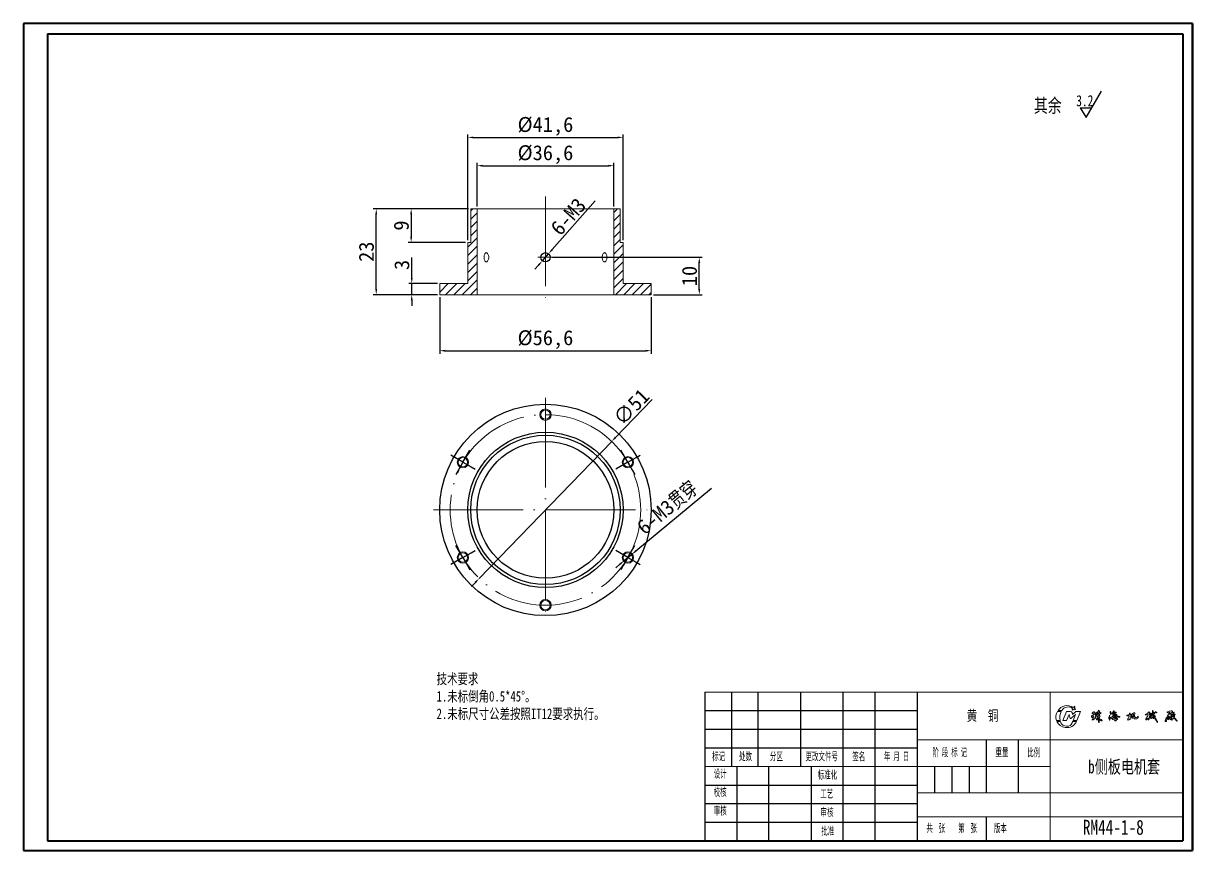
# Model space of a CAD drawing. Header units: millimetres. Extents: x 1554 to 1867, y 174 to 395.
import ezdxf

# ---------------------------------------------------------------- set-up
doc = ezdxf.new("R2010")
doc.units = ezdxf.units.MM
doc.header["$PDSIZE"] = -1
doc.linetypes.add('ACAD_ISO04W100', pattern=[30, 24, -3, 0, -3])
for name, color, linetype in [('10', 7, 'Continuous'), ('5', 7, 'Continuous'), ('9', 7, 'Continuous')]:
    doc.layers.add(name, color=color, linetype=linetype)
doc.layers.add('中心线', color=6, linetype='ACAD_ISO04W100', lineweight=0)
doc.layers.add('尺寸线', color=100, linetype='Continuous', lineweight=5)
doc.styles.add('SLDTEXTSTYLE1', font='TXT', dxfattribs={"width": 0.6, "bigfont": 'bigfont'})
doc.dimstyles.new('Annotative', dxfattribs={"dimscale": 0, "dimtxt": 2.5, "dimasz": 2.5, "dimexe": 1.25, "dimexo": 0.625, "dimtad": 1, "dimtxsty": 'Standard', "dimcen": 2.5, "dimadec": 0, "dimazin": 0, "dimtfac": 1, "dimtmove": 0, "dimatfit": 3, "dimfxl": 1, "dimarcsym": 0})

# ---------------------------------------------------------------- blocks, each defined once
blk = doc.blocks.new('*D41')
at = {"layer": 'Defpoints', "color": 0, "transparency": 16777216}
for p in [(1711.99, 357.06), (1675.39, 345.54), (1711.99, 345.54)]:
    blk.add_point(p, dxfattribs=at)
at = {"layer": '尺寸线', "color": 0, "lineweight": -2, "transparency": 16777216}
for p, q in [((1675.39, 346.16), (1675.39, 357.86)), ((1676.89, 357.06), (1710.49, 357.06)), ((1711.99, 346.16), (1711.99, 357.86))]:
    blk.add_line(p, q, dxfattribs=at)
at = {"layer": '尺寸线', "color": 0, "transparency": 16777216}
for points in [[(1676.89, 357.31), (1676.89, 356.81), (1675.39, 357.06)], [(1710.49, 357.31), (1710.49, 356.81), (1711.99, 357.06)]]:
    blk.add_solid(points, dxfattribs=at)
at = {"layer": '尺寸线', "color": 0, "transparency": 16777216, "insert": (1693.69, 360.02), "char_height": 4, "attachment_point": 5}
blk.add_mtext('%%C36,6', dxfattribs=at)
blk = doc.blocks.new('*D40')
at = {"layer": 'Defpoints', "color": 0, "transparency": 16777216}
for p in [(1714.49, 364.63), (1672.89, 336.54), (1714.49, 336.54)]:
    blk.add_point(p, dxfattribs=at)
at = {"layer": '尺寸线', "color": 0, "lineweight": -2, "transparency": 16777216}
for p, q in [((1672.89, 337.16), (1672.89, 365.43)), ((1674.39, 364.63), (1712.99, 364.63)), ((1714.49, 337.16), (1714.49, 365.43))]:
    blk.add_line(p, q, dxfattribs=at)
at = {"layer": '尺寸线', "color": 0, "transparency": 16777216}
for points in [[(1674.39, 364.88), (1674.39, 364.38), (1672.89, 364.63)], [(1712.99, 364.88), (1712.99, 364.38), (1714.49, 364.63)]]:
    blk.add_solid(points, dxfattribs=at)
at = {"layer": '尺寸线', "color": 0, "transparency": 16777216, "insert": (1693.69, 367.58), "char_height": 4, "attachment_point": 5}
blk.add_mtext('%%C41,6', dxfattribs=at)
blk = doc.blocks.new('*D39')
at = {"layer": 'Defpoints', "color": 0, "transparency": 16777216}
for p in [(1665.39, 322.54), (1721.99, 322.54), (1721.99, 307.54)]:
    blk.add_point(p, dxfattribs=at)
at = {"layer": '尺寸线', "color": 0, "lineweight": -2, "transparency": 16777216}
for p, q in [((1665.39, 321.91), (1665.39, 306.74)), ((1721.99, 321.91), (1721.99, 306.74)), ((1666.89, 307.54), (1720.49, 307.54))]:
    blk.add_line(p, q, dxfattribs=at)
at = {"layer": '尺寸线', "color": 0, "transparency": 16777216}
for points in [[(1666.89, 307.79), (1666.89, 307.29), (1665.39, 307.54)], [(1720.49, 307.79), (1720.49, 307.29), (1721.99, 307.54)]]:
    blk.add_solid(points, dxfattribs=at)
at = {"layer": '尺寸线', "color": 0, "transparency": 16777216, "insert": (1693.69, 310.5), "char_height": 4, "attachment_point": 5}
blk.add_mtext('%%C56,6', dxfattribs=at)
blk = doc.blocks.new('*D45')
at = {"layer": 'Defpoints', "color": 0, "transparency": 16777216}
for p in [(1648.39, 345.54), (1673.69, 345.54), (1665.39, 322.54)]:
    blk.add_point(p, dxfattribs=at)
at = {"layer": '尺寸线', "color": 0, "lineweight": -2, "transparency": 16777216}
for p, q in [((1673.07, 345.54), (1647.59, 345.54)), ((1648.39, 324.04), (1648.39, 344.04)), ((1664.77, 322.54), (1647.59, 322.54))]:
    blk.add_line(p, q, dxfattribs=at)
at = {"layer": '尺寸线', "color": 0, "transparency": 16777216}
for points in [[(1648.14, 344.04), (1648.64, 344.04), (1648.39, 345.54)], [(1648.14, 324.04), (1648.64, 324.04), (1648.39, 322.54)]]:
    blk.add_solid(points, dxfattribs=at)
at = {"layer": '尺寸线', "color": 0, "transparency": 16777216, "insert": (1645.77, 334.04), "char_height": 4, "attachment_point": 5, "rotation": 90}
blk.add_mtext('23', dxfattribs=at)
blk = doc.blocks.new('*D43')
at = {"layer": 'Defpoints', "color": 0, "transparency": 16777216}
for p in [(1657.89, 325.54), (1665.39, 325.54), (1665.39, 322.54)]:
    blk.add_point(p, dxfattribs=at)
at = {"layer": '尺寸线', "color": 0, "lineweight": -2, "transparency": 16777216}
for p, q in [((1657.89, 327.04), (1657.89, 332.46)), ((1664.77, 325.54), (1657.09, 325.54)), ((1664.77, 322.54), (1657.09, 322.54)), ((1657.89, 322.54), (1657.89, 325.54)), ((1657.89, 321.04), (1657.89, 319.54))]:
    blk.add_line(p, q, dxfattribs=at)
at = {"layer": '尺寸线', "color": 0, "transparency": 16777216}
for points in [[(1657.64, 327.04), (1658.14, 327.04), (1657.89, 325.54)], [(1657.64, 321.04), (1658.14, 321.04), (1657.89, 322.54)]]:
    blk.add_solid(points, dxfattribs=at)
at = {"layer": '尺寸线', "color": 0, "transparency": 16777216, "insert": (1655.26, 330.5), "char_height": 4, "attachment_point": 5, "rotation": 90}
blk.add_mtext('3', dxfattribs=at)
blk = doc.blocks.new('*D44')
at = {"layer": 'Defpoints', "color": 0, "transparency": 16777216}
for p in [(1673.69, 345.54), (1657.74, 336.54), (1672.89, 336.54)]:
    blk.add_point(p, dxfattribs=at)
at = {"layer": '尺寸线', "color": 0, "lineweight": -2, "transparency": 16777216}
for p, q in [((1673.07, 345.54), (1656.94, 345.54)), ((1657.74, 344.04), (1657.74, 338.04)), ((1672.27, 336.54), (1656.94, 336.54))]:
    blk.add_line(p, q, dxfattribs=at)
at = {"layer": '尺寸线', "color": 0, "transparency": 16777216}
for points in [[(1657.49, 344.04), (1657.99, 344.04), (1657.74, 345.54)], [(1657.49, 338.04), (1657.99, 338.04), (1657.74, 336.54)]]:
    blk.add_solid(points, dxfattribs=at)
at = {"layer": '尺寸线', "color": 0, "transparency": 16777216, "insert": (1655.12, 341.04), "char_height": 4, "attachment_point": 5, "rotation": 90}
blk.add_mtext('9', dxfattribs=at)
blk = doc.blocks.new('*D42')
at = {"layer": 'Defpoints', "color": 0, "transparency": 16777216}
for p in [(1694.94, 332.54), (1734.88, 332.54), (1721.99, 322.54)]:
    blk.add_point(p, dxfattribs=at)
at = {"layer": '尺寸线', "color": 0, "lineweight": -2, "transparency": 16777216}
for p, q in [((1695.57, 332.54), (1735.68, 332.54)), ((1734.88, 324.04), (1734.88, 331.04)), ((1722.62, 322.54), (1735.68, 322.54))]:
    blk.add_line(p, q, dxfattribs=at)
at = {"layer": '尺寸线', "color": 0, "transparency": 16777216}
for points in [[(1734.63, 331.04), (1735.13, 331.04), (1734.88, 332.54)], [(1734.63, 324.04), (1735.13, 324.04), (1734.88, 322.54)]]:
    blk.add_solid(points, dxfattribs=at)
at = {"layer": '尺寸线', "color": 0, "transparency": 16777216, "insert": (1732.26, 327.54), "char_height": 4, "attachment_point": 5, "rotation": 90}
blk.add_mtext('10', dxfattribs=at)
blk = doc.blocks.new('SW_CENTERMARKSYMBOL_6')
at = {"layer": '10', "color": 0}
for p, q in [((0, 5), (0, 7.5)), ((-5, 0), (-7.5, 0)), ((0, 0), (-5, 0)), ((0, 0), (0, 5)), ((0, 0), (0, -5)), ((0, 0), (5, 0)), ((5, 0), (7.5, 0)), ((0, -5), (0, -7.5))]:
    blk.add_line(p, q, dxfattribs=at)
blk = doc.blocks.new('*D49')
at = {"layer": 'Defpoints', "color": 0, "transparency": 16777216}
for p in [(1711.42, 283.26), (1675.96, 246.6)]:
    blk.add_point(p, dxfattribs=at)
at = {"layer": '尺寸线', "color": 0, "lineweight": -2, "transparency": 16777216}
for p, q in [((1722.26, 294.47), (1712.46, 284.33)), ((1675.96, 246.6), (1711.42, 283.26)), ((1674.92, 245.52), (1673.87, 244.44))]:
    blk.add_line(p, q, dxfattribs=at)
at = {"layer": '尺寸线', "color": 0, "transparency": 16777216}
for points in [[(1712.28, 284.51), (1712.64, 284.16), (1711.42, 283.26)], [(1674.74, 245.7), (1675.1, 245.35), (1675.96, 246.6)]]:
    blk.add_solid(points, dxfattribs=at)
at = {"layer": '尺寸线', "color": 0, "transparency": 16777216, "insert": (1716.7, 292.49), "char_height": 4, "attachment_point": 5, "rotation": 45.9509}
blk.add_mtext('∅51', dxfattribs=at)
blk = doc.blocks.new('*D53')
at = {"layer": 'Defpoints', "color": 0, "transparency": 16777216}
for p in [(1714.81, 251.38), (1716.74, 252.97)]:
    blk.add_point(p, dxfattribs=at)
at = {"layer": '尺寸线', "color": 0, "lineweight": -2, "transparency": 16777216}
for p, q in [((1738.13, 270.65), (1717.89, 253.93)), ((1714.81, 251.38), (1716.74, 252.97)), ((1713.65, 250.43), (1712.5, 249.47))]:
    blk.add_line(p, q, dxfattribs=at)
at = {"layer": '尺寸线', "color": 0, "transparency": 16777216}
for points in [[(1717.74, 254.12), (1718.05, 253.74), (1716.74, 252.97)], [(1713.49, 250.62), (1713.81, 250.23), (1714.81, 251.38)]]:
    blk.add_solid(points, dxfattribs=at)
at = {"layer": '尺寸线', "color": 0, "transparency": 16777216, "insert": (1726.4, 265.42), "char_height": 4, "attachment_point": 5, "rotation": 39.5564}
blk.add_mtext('6-M3{\\fHYSWLongFangSong|b0|i0|c134|p2;贯穿}', dxfattribs=at)
blk = doc.blocks.new('*D55')
at = {"layer": 'Defpoints', "color": 0, "transparency": 16777216}
for p in [(1694.52, 333.48), (1692.86, 331.6)]:
    blk.add_point(p, dxfattribs=at)
at = {"layer": '尺寸线', "color": 0, "lineweight": -2, "transparency": 16777216}
for p, q in [((1707.01, 347.68), (1695.51, 334.6)), ((1692.86, 331.6), (1694.52, 333.48)), ((1691.87, 330.47), (1690.88, 329.35))]:
    blk.add_line(p, q, dxfattribs=at)
at = {"layer": '尺寸线', "color": 0, "transparency": 16777216}
for points in [[(1695.32, 334.77), (1695.69, 334.44), (1694.52, 333.48)], [(1691.69, 330.64), (1692.06, 330.31), (1692.86, 331.6)]]:
    blk.add_solid(points, dxfattribs=at)
at = {"layer": '尺寸线', "color": 0, "transparency": 16777216, "insert": (1699.79, 343.44), "char_height": 4, "attachment_point": 5, "rotation": 48.6514}
blk.add_mtext('6-M3', dxfattribs=at)

msp = doc.modelspace()

# ---------------------------------------------------------------- hatches: boundary and pattern name
at = {"linetype": 'Continuous', "lineweight": 0}
h = msp.add_hatch(dxfattribs=at)
h.set_pattern_fill('ANSI31', color=3, scale=0.5, style=0)
h.set_pattern_definition([(45, (1424.4232, 46.3535), (-1.122532, 1.122532), [])])
h.paths.add_polyline_path([(1673.69, 345.539), (1673.69, 336.539), (1672.89, 336.539), (1672.89, 325.539), (1665.39, 325.539), (1665.39, 322.539), (1675.39, 322.539), (1675.39, 345.539)], flags=0)
h = msp.add_hatch(dxfattribs=at)
h.set_pattern_fill('ANSI31', color=3, scale=0.5, style=0)
h.set_pattern_definition([(45, (807.8634, 60.0807), (-1.122532, 1.122532), [])])
h.paths.add_polyline_path([(1714.49, 325.539), (1714.49, 336.539), (1713.69, 336.539), (1713.69, 345.539), (1711.99, 345.539), (1711.99, 322.539), (1721.99, 322.539), (1721.99, 325.539)], flags=0)

# ---------------------------------------------------------------- linework, layer by layer
for p, q in [((1838.42, 369.927), (1842.571, 376.983)), ((1836.856, 372.587), (1838.42, 369.927)), ((1836.856, 372.587), (1839.985, 372.587))]:
    msp.add_line(p, q)
at = {"color": 7, "linetype": 'Continuous', "lineweight": 15}
for p, q in [((1675.39, 345.539), (1673.69, 345.539)), ((1673.69, 336.539), (1673.69, 345.539)), ((1675.39, 322.539), (1675.39, 345.539)), ((1675.39, 345.539), (1711.99, 345.539)), ((1711.99, 345.539), (1711.99, 322.539)), ((1713.69, 345.539), (1711.99, 345.539)), ((1713.69, 345.539), (1713.69, 336.539)), ((1672.89, 325.539), (1672.89, 336.539)), ((1673.69, 336.539), (1672.89, 336.539)), ((1714.49, 336.539), (1713.69, 336.539)), ((1714.49, 336.539), (1714.49, 325.539)), ((1665.39, 322.539), (1665.39, 325.539)), ((1672.89, 325.539), (1665.39, 325.539)), ((1665.39, 322.539), (1675.39, 322.539)), ((1675.39, 322.539), (1711.99, 322.539)), ((1711.99, 322.539), (1721.99, 322.539)), ((1721.99, 325.539), (1714.49, 325.539)), ((1721.99, 325.539), (1721.99, 322.539))]:
    msp.add_line(p, q, dxfattribs=at)
for centre, radius in [((1693.69, 332.539), 1.25), ((1693.69, 264.927), 28.3), ((1693.69, 264.927), 20.8), ((1693.69, 264.927), 20), ((1693.69, 264.927), 18.3)]:
    msp.add_circle(centre, radius)
for centre, radius in [((1693.69, 290.427), 1.525), ((1693.69, 290.427), 1.25), ((1671.607, 277.677), 1.525), ((1671.607, 277.677), 1.25), ((1715.774, 277.677), 1.525), ((1715.774, 277.677), 1.25), ((1671.607, 252.177), 1.525), ((1715.774, 252.177), 1.525), ((1671.607, 252.177), 1.25), ((1715.774, 252.177), 1.25), ((1693.69, 239.427), 1.525), ((1693.69, 239.427), 1.25)]:
    msp.add_circle(centre, radius, dxfattribs=at)
for points in [[(1677.254, 332.539), (1677.254, 332.374), (1677.268, 332.212), (1677.324, 331.909), (1677.366, 331.77), (1677.471, 331.54), (1677.536, 331.447), (1677.68, 331.322), (1677.76, 331.289), (1677.923, 331.289), (1678.007, 331.321), (1678.165, 331.446), (1678.239, 331.538), (1678.365, 331.771), (1678.416, 331.909), (1678.486, 332.211), (1678.504, 332.374), (1678.504, 332.704), (1678.486, 332.866), (1678.416, 333.169), (1678.365, 333.308), (1678.24, 333.538), (1678.166, 333.631), (1678.008, 333.756), (1677.924, 333.789), (1677.761, 333.789), (1677.681, 333.757), (1677.536, 333.632), (1677.472, 333.54), (1677.365, 333.307), (1677.324, 333.169), (1677.268, 332.867), (1677.254, 332.704), (1677.254, 332.539)], [(1708.877, 332.539), (1708.877, 332.374), (1708.895, 332.212), (1708.964, 331.909), (1709.016, 331.77), (1709.141, 331.54), (1709.215, 331.447), (1709.372, 331.322), (1709.457, 331.289), (1709.62, 331.289), (1709.7, 331.321), (1709.844, 331.446), (1709.908, 331.538), (1710.015, 331.771), (1710.056, 331.909), (1710.112, 332.211), (1710.127, 332.374), (1710.127, 332.704), (1710.112, 332.866), (1710.056, 333.169), (1710.015, 333.308), (1709.909, 333.538), (1709.844, 333.631), (1709.701, 333.756), (1709.621, 333.789), (1709.458, 333.789), (1709.374, 333.757), (1709.215, 333.632), (1709.142, 333.54), (1709.015, 333.307), (1708.965, 333.169), (1708.895, 332.867), (1708.877, 332.704), (1708.877, 332.539)]]:
    msp.add_open_spline(points, degree=3, knots=[0, 0, 0, 0, 0.0625, 0.0625, 0.125, 0.125, 0.1875, 0.1875, 0.25, 0.25, 0.3125, 0.3125, 0.375, 0.375, 0.4375, 0.4375, 0.5, 0.5, 0.5625, 0.5625, 0.625, 0.625, 0.6875, 0.6875, 0.75, 0.75, 0.8125, 0.8125, 0.875, 0.875, 0.9375, 0.9375, 1, 1, 1, 1], dxfattribs=at)
at = {"layer": '10', "color": 7, "lineweight": 15}
for p, q in [((1828.777, 216.178), (1828.777, 196.275)), ((1793.235, 203.383), (1864.319, 203.383)), ((1736.367, 196.275), (1828.777, 196.275)), ((1828.777, 196.275), (1828.777, 176.371)), ((1793.235, 189.166), (1864.319, 189.166)), ((1793.235, 182.756), (1864.319, 182.756))]:
    msp.add_line(p, q, dxfattribs=at)
at = {"layer": '5', "color": 7, "lineweight": 15}
for p, q in [((1736.367, 216.178), (1864.319, 216.178)), ((1736.367, 216.178), (1864.319, 216.178)), ((1830.768, 210.997), (1831.8, 210.997)), ((1831.923, 211.237), (1830.925, 211.237)), ((1832.211, 208.582), (1833.201, 210.985)), ((1833.201, 210.985), (1834.211, 210.985)), ((1833.877, 210.17), (1833.205, 208.582)), ((1834.165, 209.084), (1833.877, 210.17)), ((1835.573, 210.138), (1834.375, 209.084)), ((1834.607, 211.706), (1834.833, 211.856)), ((1834.887, 211.688), (1834.613, 211.688)), ((1834.687, 210.665), (1834.82, 210.193)), ((1834.733, 211.302), (1834.887, 211.688)), ((1835.028, 211.617), (1834.75, 211.292)), ((1834.82, 210.193), (1835.494, 210.824)), ((1834.909, 212.016), (1834.938, 212.227)), ((1834.944, 208.575), (1835.573, 210.138)), ((1834.984, 212.236), (1835.103, 212.033)), ((1835.154, 211.398), (1835.028, 211.617)), ((1835.103, 212.033), (1835.407, 212.411)), ((1835.203, 211.634), (1835.2, 211.41)), ((1835.528, 211.52), (1835.203, 211.634)), ((1835.424, 212.401), (1835.239, 211.969)), ((1835.239, 211.969), (1835.479, 211.962)), ((1835.484, 211.945), (1835.304, 211.809)), ((1835.304, 211.809), (1835.553, 211.56)), ((1835.938, 210.985), (1836.939, 210.985)), ((1836.939, 210.985), (1835.941, 208.575)), ((1840.41, 210.018), (1840.472, 210.055)), ((1840.505, 210.35), (1840.445, 210.382)), ((1840.862, 210.067), (1840.93, 210.058)), ((1841.373, 210.485), (1841.401, 210.427)), ((1841.855, 210.35), (1841.792, 210.377)), ((1842.151, 210.432), (1842.088, 210.404)), ((1844.705, 209.881), (1844.756, 209.911)), ((1844.858, 210.974), (1844.919, 211.007)), ((1844.919, 211.007), (1844.981, 210.976)), ((1845.752, 210.81), (1845.743, 210.738)), ((1845.866, 210.906), (1845.752, 210.81)), ((1845.807, 211.176), (1845.879, 211.162)), ((1845.942, 210.182), (1845.832, 209.756)), ((1845.908, 210.394), (1845.89, 210.448)), ((1845.943, 209.901), (1845.982, 210.088)), ((1846.068, 209.937), (1845.984, 209.877)), ((1846.02, 209.85), (1846.062, 209.883)), ((1846.09, 209.886), (1846.119, 209.861)), ((1846.389, 209.453), (1846.431, 209.794)), ((1849.377, 209.834), (1849.338, 209.873)), ((1849.73, 209.834), (1849.64, 209.788)), ((1849.954, 209.843), (1849.893, 209.881)), ((1849.965, 209.756), (1849.954, 209.843)), ((1850.03, 210.459), (1850.048, 210.534)), ((1850.048, 210.534), (1850.122, 210.534)), ((1850.384, 210.124), (1850.447, 210.06)), ((1850.604, 210.226), (1850.588, 210.149)), ((1850.935, 210.044), (1850.975, 210.112)), ((1851.085, 210.224), (1851.137, 210.189)), ((1855.044, 210.583), (1855.05, 210.744)), ((1855.389, 210.092), (1855.449, 210.067)), ((1855.496, 209.832), (1855.444, 209.815)), ((1855.573, 210.525), (1855.572, 210.458)), ((1855.799, 210.133), (1855.611, 209.937)), ((1855.78, 209.89), (1855.887, 210.004)), ((1856.18, 210.316), (1855.993, 210.26)), ((1856.16, 210.167), (1856.26, 210.182)), ((1856.172, 209.915), (1856.172, 209.975)), ((1856.18, 211.201), (1856.201, 211.263)), ((1856.212, 211.131), (1856.18, 211.201)), ((1856.543, 210.377), (1856.18, 210.316)), ((1856.246, 210.899), (1856.212, 211.131)), ((1856.277, 210.18), (1856.339, 210.12)), ((1856.422, 209.956), (1856.501, 209.978)), ((1856.451, 210.671), (1856.505, 210.621)), ((1856.725, 209.746), (1856.735, 209.669)), ((1856.853, 209.817), (1856.921, 209.799)), ((1856.935, 210.911), (1856.901, 210.839)), ((1856.901, 210.839), (1856.959, 210.774)), ((1857.371, 210.721), (1857.343, 210.799)), ((1860.833, 210.146), (1860.905, 210.134)), ((1861.176, 209.885), (1861.144, 209.804)), ((1861.692, 209.888), (1861.618, 209.891)), ((1861.795, 210.281), (1861.766, 210.203)), ((1861.766, 210.203), (1861.793, 210.148)), ((1861.937, 210.757), (1861.984, 210.696)), ((1862.235, 210.26), (1862.29, 210.201)), ((1831.518, 208.582), (1830.496, 208.579)), ((1830.64, 208.315), (1831.559, 208.315)), ((1833.205, 208.582), (1832.211, 208.582)), ((1834.375, 209.084), (1834.165, 209.084)), ((1834.87, 208.315), (1835.88, 208.315)), ((1835.941, 208.575), (1834.944, 208.575)), ((1840.006, 208.723), (1840.025, 208.786)), ((1840.236, 209.585), (1840.207, 209.548)), ((1840.338, 209.421), (1840.293, 209.278)), ((1840.326, 209.184), (1840.443, 209.527)), ((1840.877, 209.388), (1840.923, 209.443)), ((1840.923, 209.443), (1840.994, 209.436)), ((1841.246, 208.722), (1841.2, 208.774)), ((1841.276, 209.589), (1841.271, 209.656)), ((1841.341, 209.565), (1841.276, 209.589)), ((1841.712, 209.524), (1841.671, 209.568)), ((1841.684, 209.061), (1841.703, 208.755)), ((1841.729, 209.139), (1841.728, 209.189)), ((1841.752, 208.611), (1841.729, 209.139)), ((1841.805, 208.06), (1841.768, 208.115)), ((1841.939, 208.141), (1841.936, 208.077)), ((1842.695, 208.553), (1842.668, 208.499)), ((1844.768, 208.614), (1844.71, 208.622)), ((1844.766, 209.091), (1844.758, 209.023)), ((1844.824, 209.13), (1844.766, 209.091)), ((1844.81, 208.668), (1844.768, 208.614)), ((1845.351, 209.176), (1845.306, 209.222)), ((1845.35, 209.103), (1845.351, 209.176)), ((1845.79, 209.71), (1845.813, 209.68)), ((1845.874, 209.182), (1845.912, 209.237)), ((1845.934, 209.386), (1845.984, 209.418)), ((1846.098, 208.525), (1846.099, 208.59)), ((1846.365, 209.697), (1846.342, 209.544)), ((1846.6, 208.795), (1846.54, 208.775)), ((1846.837, 208.895), (1846.812, 208.828)), ((1846.851, 209.082), (1846.881, 209.03)), ((1847.475, 209.532), (1847.466, 209.46)), ((1849.731, 208.676), (1849.673, 208.66)), ((1850.004, 208.921), (1849.939, 208.923)), ((1850.02, 208.831), (1850.004, 208.921)), ((1850.171, 208.793), (1850.101, 208.756)), ((1850.713, 209.159), (1850.788, 209.152)), ((1854.656, 208.771), (1854.599, 208.715)), ((1855.048, 209.078), (1855.036, 209.152)), ((1855.188, 208.749), (1855.146, 208.695)), ((1855.739, 209.268), (1855.676, 209.305)), ((1855.816, 209.089), (1855.744, 209.103)), ((1856.181, 209.497), (1856.166, 209.567)), ((1856.267, 209.296), (1856.208, 209.26)), ((1856.385, 209.424), (1856.267, 209.296)), ((1856.351, 209.267), (1856.47, 209.29)), ((1856.43, 209.639), (1856.418, 209.624)), ((1856.735, 209.669), (1856.801, 209.611)), ((1856.938, 209.435), (1856.899, 209.373)), ((1857.569, 208.081), (1857.499, 208.063)), ((1860.704, 209.658), (1860.684, 209.714)), ((1860.692, 209.148), (1860.705, 209.223)), ((1860.788, 209.03), (1860.692, 209.148)), ((1861.084, 209.03), (1861.026, 208.979))]:
    msp.add_line(p, q, dxfattribs=at)
for centre, radius, start, end in [((1833.169, 209.503), 2.828, 148.10678, 199.0712), ((1833.279, 209.773), 2.773, 53.99854, 148.11308), ((1834.855, 209.417), 3.439, 152.64769, 194.03749), ((1833.68, 210.127), 2.078, 56.30183, 147.72417), ((1834.246, 210.523), 0.463, 17.84837, 94.25997), ((1834.613, 211.698), 0.00984, 123.59808, 270), ((1834.742, 211.298), 0.00984, 158.25924, 319.48501), ((1834.962, 212.223), 0.0246, 30.5695, 172.24527), ((1835.176, 211.41), 0.0246, 210.0475, 359.33925), ((1835.415, 212.405), 0.00984, 336.84757, 141.15035), ((1835.478, 211.952), 0.00984, 306.89987, 88.42974), ((1835.995, 210.133), 0.854, 93.88116, 125.93911), ((1835.536, 211.543), 0.0246, 250.62338, 44.9943), ((1840.081, 209.639), 0.214, 111.73471, 250.43201), ((1839.508, 210.961), 1.226, 293.74076, 304.37866), ((1840.246, 210.421), 0.208, 115.88205, 173.9154), ((1840.217, 210.702), 0.315, 235.55963, 273.09561), ((1840.25, 210.603), 0.0949, 90.16643, 177.15274), ((1840.442, 209.57), 0.448, 94.00789, 122.49705), ((1840.351, 210.809), 0.437, 254.45682, 282.35154), ((1840.444, 210.571), 0.232, 95.00357, 146.77594), ((1840.546, 210.7), 0.159, 40.56591, 139.98771), ((1840.092, 210.191), 0.404, 340.21454, 1.49825), ((1840.171, 210.297), 0.339, 343.75878, 9.03261), ((1840.229, 209.923), 0.983, 55.36323, 63.54781), ((1841.493, 211.037), 0.769, 203.40216, 213.911), ((1841.408, 210.312), 0.598, 170.36434, 204.19773), ((1840.575, 210.559), 0.285, 328.87571, 9.96208), ((1841.033, 209.671), 0.126, 96.06335, 192.77441), ((1840.577, 210.25), 0.402, 331.4243, 351.08691), ((1841.155, 210.118), 0.194, 117.42123, 158.79048), ((1841.193, 209.796), 0.23, 90.76751, 143.3679), ((1840.875, 209.854), 0.155, 338.26911, 30.74864), ((1841.248, 210.258), 0.185, 126.9119, 170.0414), ((1840.249, 210.83), 0.984, 334.47962, 342.72974), ((1841.872, 210.177), 0.773, 131.13318, 152.18921), ((1840.96, 210.537), 0.56, 294.24208, 316.26159), ((1841.52, 209.37), 0.379, 99.81165, 131.03223), ((1841.483, 210.74), 0.121, 71.26752, 170.74483), ((1842.089, 209.434), 1.018, 127.31067, 135.32762), ((1841.779, 210.375), 0.421, 145.51709, 164.82413), ((1841.628, 209.992), 0.491, 93.20974, 117.52757), ((1840.8, 211.119), 0.81, 321.3255, 331.19696), ((1841.55, 209.651), 0.133, 72.56929, 135.4047), ((1841.345, 210.586), 0.365, 290.38055, 312.91964), ((1841.435, 210.799), 0.102, 316.66988, 32.3132), ((1841.599, 210.003), 0.226, 267.43343, 338.97668), ((1841.618, 210.6), 0.283, 264.95169, 308.03305), ((1841.761, 210.266), 0.269, 81.92744, 126.67163), ((1841.75, 211.199), 0.0919, 66.69586, 147.69693), ((1841.655, 211.106), 0.143, 25.63936, 82.80869), ((1841.102, 210.754), 0.797, 356.13915, 31.29985), ((1841.777, 211.015), 0.269, 12.6009, 87.89792), ((1841.752, 210.674), 0.148, 288.53917, 10.41098), ((1846.182, 209.333), 4.411, 169.54971, 172.32807), ((1841.198, 210.275), 0.662, 347.61238, 6.50537), ((1842.33, 209.944), 0.311, 159.46151, 185.23184), ((1842.52, 210.345), 0.659, 220.65354, 233.05021), ((1841.586, 210.844), 0.508, 346.7386, 26.84101), ((1843.152, 209.999), 1.115, 166.56195, 177.22767), ((1842.456, 210.279), 0.389, 161.24927, 183.02782), ((1842.248, 210.696), 0.171, 169.41921, 216.93768), ((1842.217, 211.031), 0.45, 256.37479, 283.87397), ((1840.566, 209.257), 1.657, 15.08818, 19.81229), ((1842.19, 210.837), 0.407, 264.49128, 284.4301), ((1840.606, 212.892), 2.973, 304.54577, 308.42677), ((1842.355, 210.437), 0.16, 52.06811, 100.59966), ((1843.773, 210.001), 0.94, 339.33731, 352.68595), ((1844.301, 209.785), 0.472, 332.22312, 15.46446), ((1845.173, 210.854), 0.337, 159.05098, 196.84599), ((1845.872, 210.787), 1.022, 181.72603, 206.7303), ((1846.899, 211.011), 2.057, 199.4082, 203.32193), ((1845.113, 210.975), 0.131, 179.85433, 247.00262), ((1844.834, 210.52), 0.368, 298.71089, 345.13535), ((1844.514, 210.526), 0.638, 4.16649, 30.95386), ((1846.092, 210.744), 0.957, 190.29648, 199.45662), ((1846.204, 210.292), 0.778, 144.34957, 170.68907), ((1844.267, 210.004), 1.24, 13.13159, 19.52313), ((1845.558, 210.366), 0.116, 224.4428, 331.22424), ((1845.274, 209.832), 0.32, 322.56195, 347.73017), ((1841.175, 213.207), 5.039, 330.76649, 333.99261), ((1846.174, 209.521), 0.635, 144.60088, 157.4718), ((1845.261, 210.115), 0.456, 330.18511, 347.99972), ((1845.791, 210.269), 0.138, 102.74047, 162.33987), ((1842.049, 213.241), 4.288, 328.44852, 331.21479), ((1847.241, 209.233), 1.725, 143.38742, 152.8231), ((1845.849, 210.918), 0.209, 239.46341, 298.59173), ((1845.864, 210.315), 0.136, 78.85274, 139.1547), ((1846.115, 209.456), 0.412, 133.38991, 142.03165), ((1845.024, 210.661), 0.923, 334.36531, 343.16404), ((1845.733, 211.07), 0.211, 309.16772, 348.94294), ((1844.5, 210.453), 1.551, 21.79876, 27.21515), ((1845.949, 209.735), 0.064, 257.35369, 8.59842), ((1846.392, 209.947), 0.508, 135.77568, 152.49696), ((1845.969, 209.898), 0.0262, 174.36274, 305.45423), ((1845.958, 210.946), 0.212, 267.65225, 307.84646), ((1846.077, 210.027), 0.113, 132.13492, 147.01586), ((1846.109, 210.003), 0.152, 87.96358, 135.13708), ((1846.575, 209.806), 0.565, 177.83307, 186.1836), ((1846.036, 209.83), 0.0262, 128.13944, 185.70466), ((1847.719, 209.396), 1.918, 145.28134, 151.83317), ((1846.078, 209.863), 0.0262, 62.84712, 128.13944), ((1845.972, 210.098), 0.188, 300.7695, 314.15184), ((1846.287, 210.045), 0.761, 94.04097, 105.21873), ((1846.487, 209.285), 0.78, 110.46738, 119.5821), ((1845.687, 211.06), 1, 295.31345, 303.35768), ((1846.716, 210.321), 0.753, 217.59684, 226.2384), ((1846.079, 210.653), 0.177, 291.27437, 335.76256), ((1846.291, 209.825), 0.108, 206.74106, 293.2294), ((1846.308, 209.922), 0.132, 358.35224, 134.77651), ((1846.606, 209.445), 1.409, 99.23738, 105.30645), ((1846.351, 210.026), 0.228, 48.73299, 120.01574), ((1846.29, 210.905), 0.329, 261.14893, 286.60528), ((1846.369, 210.695), 0.141, 29.98959, 85.48529), ((1846.066, 210.904), 0.447, 315.36404, 341.91805), ((1846.071, 209.88), 0.371, 346.49377, 5.8595), ((1846.356, 209.893), 0.338, 28.24187, 64.4197), ((1846.581, 209.965), 0.114, 338.24435, 50.47087), ((1846.853, 209.863), 0.177, 160.09577, 229.41631), ((1849.44, 209.857), 0.103, 88.61056, 171.00204), ((1849.768, 211.301), 1.519, 255.08217, 265.17792), ((1848.809, 212.758), 2.869, 282.75949, 289.69337), ((1849.215, 211.92), 2.149, 283.87896, 288.39849), ((1848.838, 209.913), 1.139, 323.66249, 352.08888), ((1849.747, 210.357), 0.301, 275.53426, 19.80089), ((1849.77, 210.201), 0.485, 8.57633, 43.3212), ((1850.448, 210.318), 0.204, 192.53939, 251.94565), ((1850.69, 209.797), 0.311, 157.77031, 200.13057), ((1850.202, 210.056), 0.245, 324.71284, 1.10896), ((1847.055, 209.934), 3.552, 353.37041, 358.4457), ((1849.72, 209.943), 0.892, 353.22326, 13.37655), ((1850.882, 209.853), 0.465, 97.62492, 126.71996), ((1850.734, 210.535), 0.237, 291.38328, 329.59079), ((1851.464, 209.612), 0.594, 168.09333, 190.89099), ((1846.656, 210.614), 4.317, 348.24412, 352.41924), ((1850.404, 211.266), 1.005, 302.1333, 311.08782), ((1850.467, 210.723), 0.795, 309.7516, 321.08318), ((1852.46, 208.492), 2.452, 121.01497, 124.68213), ((1849.582, 209.877), 1.586, 359.98446, 11.3371), ((1853.946, 209.798), 2.779, 178.38568, 183.24953), ((1851.335, 210.496), 0.17, 345.38413, 144.80873), ((1853.981, 209.947), 2.556, 171.97534, 186.07816), ((1850.781, 210.61), 0.735, 335.38476, 347.64566), ((1852.393, 209.562), 0.186, 97.374, 142.60412), ((1852.269, 209.636), 0.149, 348.07803, 47.47698), ((1854.4, 210.179), 0.118, 164.68104, 236.53228), ((1853.664, 212.752), 2.617, 283.75338, 299.43994), ((1854.502, 210.431), 0.388, 244.58666, 279.90362), ((1854.653, 210.745), 0.702, 263.10676, 289.05182), ((1857.48, 208.33), 2.942, 146.00988, 153.76073), ((1854.862, 210.407), 0.326, 273.57476, 301.33654), ((1854.874, 210.632), 0.177, 295.73802, 343.67734), ((1854.902, 210.044), 0.155, 333.32896, 33.04183), ((1855.248, 210.624), 0.232, 92.38317, 148.90354), ((1855.118, 210.622), 0.264, 29.05936, 62.6982), ((1854.873, 210.049), 0.847, 34.18843, 55.84857), ((1855.623, 210.204), 0.26, 136.29963, 205.60617), ((1855.551, 209.742), 0.13, 145.75587, 196.87612), ((1855.391, 210.627), 0.248, 280.30258, 317.03011), ((1855.632, 210.031), 0.186, 120.06604, 168.66267), ((1855.708, 209.716), 0.241, 113.55705, 151.15416), ((1855.886, 209.997), 0.398, 117.32381, 150.67009), ((1855.874, 210.286), 0.183, 85.12581, 159.15713), ((1855.801, 209.871), 0.0288, 136.79223, 219.18543), ((1855.578, 209.72), 0.241, 334.11276, 33.40374), ((1855.953, 209.998), 0.205, 101.59953, 138.47708), ((1855.908, 209.984), 0.0288, 50.34535, 136.79223), ((1855.647, 211.395), 0.958, 284.62522, 298.58625), ((1855.884, 210.268), 0.0754, 291.61523, 331.22067), ((1856.475, 210.535), 0.763, 223.91936, 233.06684), ((1856.02, 210.17), 0.0937, 106.57999, 138.65368), ((1856.098, 209.976), 0.0958, 211.8628, 320.3412), ((1856.075, 210.942), 0.389, 274.63376, 297.53629), ((1856.31, 210.092), 0.181, 162.39629, 220.38071), ((1856.165, 210.138), 0.0288, 98.9286, 162.02323), ((1856.234, 211.164), 0.105, 21.32184, 108.17619), ((1858.122, 211.075), 1.885, 185.35467, 190.09043), ((1856.141, 210.681), 0.141, 323.57903, 26.99106), ((1856.264, 210.154), 0.0288, 63.95188, 98.9286), ((1855.862, 210.932), 0.541, 356.92747, 29.94288), ((1856.568, 210.133), 0.229, 183.43577, 230.57471), ((1857.526, 211.016), 1.129, 185.74219, 197.75807), ((1856.601, 209.993), 0.213, 84.32528, 129.54923), ((1855.964, 209.965), 0.537, 1.34784, 20.86675), ((1856.431, 211.058), 0.443, 279.60894, 299.35701), ((1856.481, 210.797), 0.425, 278.36914, 309.82239), ((1855.699, 209.911), 0.969, 358.63909, 17.65342), ((1856.694, 210.482), 0.195, 35.28434, 103.784), ((1857.34, 210.078), 0.699, 195.79593, 208.35528), ((1859.284, 208.538), 3.184, 139.74669, 142.61696), ((1856.558, 209.781), 0.297, 324.84653, 6.92606), ((1856.681, 209.606), 0.308, 326.39261, 38.84945), ((1856.993, 210.322), 0.591, 53.71884, 95.69989), ((1857.395, 211.196), 0.607, 224.06332, 255.8517), ((1857.172, 210.815), 0.221, 289.88514, 334.75238), ((1864.075, 207.407), 4.534, 144.39322, 156.18351), ((1861.112, 209.173), 1.918, 103.38514, 121.96981), ((1860.309, 210.931), 0.249, 211.526, 265.05364), ((1860.472, 211.104), 0.459, 246.3551, 266.49125), ((1864.122, 207.779), 4.368, 142.57197, 148.72607), ((1860.748, 209.469), 0.343, 128.70562, 167.67336), ((1860.714, 210.01), 0.691, 93.92541, 113.05638), ((1860.542, 209.303), 0.434, 70.99544, 91.21424), ((1860.048, 210.808), 0.712, 328.24474, 340.39086), ((1860.727, 210.53), 0.179, 57.68166, 109.54099), ((1861.124, 209.745), 1.373, 86.6853, 109.38389), ((1861.531, 209.922), 1.039, 133.02447, 141.47338), ((1860.939, 210.157), 0.107, 103.22258, 185.78051), ((1861.436, 209.997), 0.548, 142.55764, 165.52461), ((1861.224, 210.188), 0.318, 124.03824, 166.83196), ((1860.74, 209.84), 0.555, 45.42807, 61.96929), ((1861.931, 209.682), 1.173, 127.55775, 138.95119), ((1861.167, 210.345), 0.115, 250.82895, 328.87951), ((1861.239, 209.867), 0.114, 213.84895, 289.59587), ((1861.111, 210.132), 0.256, 284.86175, 320.05275), ((1861.257, 210.625), 0.493, 59.89747, 96.25219), ((1860.996, 211.174), 0.604, 291.36547, 320.75735), ((1861.361, 210.057), 0.247, 57.89123, 112.61628), ((1861.105, 208.752), 1.022, 62.90644, 80.31864), ((1861.111, 210.322), 0.404, 298.95203, 321.00139), ((1861.363, 210.199), 0.145, 295.25267, 27.83355), ((1861.403, 210.935), 0.155, 292.93388, 49.26034), ((1861.757, 210.016), 0.187, 173.56539, 221.70524), ((1863.197, 209.723), 1.656, 158.37591, 169.09229), ((1862.06, 210.274), 0.406, 149.67755, 171.63458), ((1861.837, 209.733), 0.212, 72.4547, 132.90662), ((1861.921, 210.469), 0.212, 134.76416, 177.12423), ((1861.948, 210.576), 0.182, 93.49946, 166.2315), ((1862.119, 209.389), 0.826, 102.49944, 113.25453), ((1860.816, 210.747), 1.084, 334.51803, 342.68356), ((1861.469, 210.779), 0.522, 317.14152, 350.82555), ((1859.876, 209.769), 2.031, 356.01313, 4.70489), ((1862.074, 210.027), 0.215, 86.97612, 128.36632), ((1861.736, 209.704), 0.34, 330.1538, 9.64947), ((1862.473, 209.851), 0.412, 149.89594, 192.59769), ((1862.181, 210.078), 0.189, 73.34155, 120.35971), ((1862.076, 210.282), 0.229, 280.20216, 339.20847), ((1833.192, 209.465), 2.799, 204.25819, 263.22268), ((1832.972, 208.515), 1.427, 188.07778, 239.36943), ((1833.27, 209.389), 2.338, 243.98588, 292.70965), ((1833.314, 209.458), 2.81, 260.74299, 335.98713), ((1832.525, 209.058), 2.46, 312.06403, 342.41098), ((1840.199, 209.811), 1.105, 259.91518, 270.87813), ((1839.705, 208.799), 0.707, 52.03613, 64.44068), ((1842.011, 207.351), 2.45, 135.77997, 144.14487), ((1841.08, 210.386), 1.394, 227.57647, 233.63482), ((1840.289, 209.536), 0.0834, 171.39316, 285.58996), ((1840.196, 208.981), 0.275, 274.20871, 318.69402), ((1840.299, 209.553), 0.0718, 67.96471, 152.63215), ((1840.268, 209.286), 0.0265, 236.67345, 342.78491), ((1840.018, 209.279), 0.323, 317.34984, 342.87309), ((1840.312, 209.429), 0.0265, 342.78491, 91.18323), ((1840.227, 210.005), 0.398, 284.42988, 294.48738), ((1840.394, 209.606), 0.036, 338.4925, 93.47325), ((1841.251, 208.157), 1.064, 123.39982, 142.88236), ((1840.372, 209.545), 0.0734, 345.40153, 40.67624), ((1839.547, 210.929), 2.19, 300.69424, 306.31765), ((1840.468, 209.601), 0.404, 317.22654, 337.38014), ((1840.778, 209.434), 0.109, 262.75607, 335.03996), ((1840.596, 209.642), 0.314, 321.28638, 0.14287), ((1841.425, 208.588), 0.818, 125.14715, 135.17814), ((1840.904, 209.362), 0.117, 295.09104, 39.4683), ((1840.495, 208.993), 0.738, 342.7667, 353.93769), ((1841.346, 208.873), 0.125, 96.00648, 160.44021), ((1841.449, 209.591), 0.892, 256.86891, 284.61724), ((1840.35, 209.966), 1.38, 315.43317, 324.4382), ((1841.504, 209.806), 0.291, 235.83347, 305.07277), ((1845.861, 205.587), 5.661, 138.66815, 140.81882), ((1841.367, 209.575), 0.349, 314.20692, 351.58046), ((1841.563, 209.18), 0.0915, 312.80177, 359.72413), ((1841.658, 209.119), 0.0334, 191.77564, 274.76943), ((1841.694, 209.168), 0.0402, 30.37273, 163.99607), ((1841.658, 209.06), 0.0265, 3.57579, 82.82114), ((1841.677, 208.754), 0.0265, 264.40984, 3.57579), ((1839.252, 208.284), 2.521, 356.16, 7.45446), ((1841.828, 208.39), 0.331, 265.92367, 288.99747), ((1842.318, 208.514), 0.417, 152.93266, 192.2151), ((1842.123, 208.251), 0.215, 170.8204, 210.91739), ((1841.31, 208.354), 0.605, 353.48882, 6.8611), ((1841.998, 208.572), 0.141, 53.29979, 111.01202), ((1842.407, 209.224), 0.448, 166.95309, 194.40932), ((1840.31, 210.058), 1.816, 336.20184, 340.66322), ((1842.646, 210.009), 1.12, 233.13321, 244.16571), ((1842.163, 209.479), 0.141, 130.87673, 189.16745), ((1841.992, 209.754), 0.185, 294.8967, 339.12946), ((1841.97, 208.152), 0.545, 40.42099, 78.10447), ((1841.165, 207.264), 2.001, 40.12015, 60.26806), ((1842.53, 208.666), 0.217, 227.82776, 309.58112), ((1844.921, 209.28), 0.363, 172.67696, 206.24608), ((1843.131, 209.7), 1.479, 345.35926, 353.68154), ((1846.996, 209.406), 2.417, 186.8083, 198.94544), ((1845.093, 209.419), 0.506, 150.43685, 166.48195), ((1845.056, 209.478), 0.348, 165.44538, 199.15041), ((1844.145, 212.487), 3.177, 280.54822, 288.24676), ((1844.019, 208.733), 0.794, 355.24294, 21.39194), ((1844.708, 210.789), 1.663, 273.97991, 278.85581), ((1845.245, 208.687), 0.538, 83.52515, 121.48032), ((1845.021, 210.279), 0.818, 278.35182, 308.34024), ((1845.549, 209.078), 0.2, 172.86773, 253.42089), ((1845.023, 206.875), 2.064, 70.91261, 76.87081), ((1845.729, 209.31), 0.11, 147.82, 225.32738), ((1846.208, 208.022), 1.463, 91.09513, 113.0134), ((1846.067, 210.565), 1.397, 252.69997, 262.0361), ((1845.973, 209.331), 0.575, 241.49331, 269.79703), ((1845.894, 210.025), 0.354, 256.87561, 276.74517), ((1846.39, 209.241), 0.478, 162.46075, 180.49175), ((1846.173, 207.634), 1.141, 82.33881, 100.222), ((1845.867, 209.107), 0.333, 30.60002, 69.33977), ((1846.219, 208.592), 0.139, 208.77301, 271.37545), ((1846.219, 208.244), 0.366, 86.44899, 109.08666), ((1842.943, 210.083), 3.309, 343.36215, 345.88869), ((1846.25, 209.298), 0.211, 230.0997, 288.7629), ((1846.025, 210.264), 0.794, 281.26614, 291.01765), ((1846.26, 208.647), 0.198, 259.12262, 341.84204), ((1846.231, 208.715), 0.106, 275.85777, 27.63047), ((1846.316, 209.548), 0.0262, 255.96963, 351.74296), ((1846.251, 209.196), 0.118, 304.08962, 16.85772), ((1846.339, 209.7), 0.0262, 351.74296, 101.99256), ((1845.846, 209.399), 0.546, 341.9753, 5.65657), ((1846.227, 208.81), 0.315, 314.57212, 353.66859), ((1847.279, 209.212), 0.706, 155.57345, 184.64559), ((1846.696, 209.326), 0.209, 234.80046, 273.26907), ((1846.651, 209.169), 0.377, 262.30006, 295.26022), ((1846.715, 209.296), 0.222, 74.17181, 110.67067), ((1846.584, 208.299), 0.828, 71.13597, 81.36517), ((1846.902, 210.772), 1.056, 261.08588, 268.85479), ((1846.861, 208.769), 0.746, 74.94063, 96.59662), ((1847.289, 208.821), 0.458, 152.8165, 170.71013), ((1846.403, 205.738), 4.007, 78.08665, 83.14928), ((1847.433, 210.41), 0.996, 247.66272, 259.89858), ((1847.208, 209.318), 0.341, 38.77309, 86.38804), ((1847.324, 209.709), 0.287, 256.86653, 299.54845), ((1849.935, 208.795), 0.383, 142.60953, 185.5261), ((1850.699, 210.019), 1.703, 227.76456, 232.93961), ((1847.451, 210.448), 2.602, 326.89245, 332.27689), ((1849.454, 209.121), 0.524, 301.92472, 337.74683), ((1850.1, 208.837), 0.0806, 183.7166, 270.64392), ((1849.611, 209.055), 0.618, 334.88556, 4.48875), ((1852, 209.088), 1.773, 174.6877, 179.49849), ((1851.729, 208.944), 1.525, 150.74152, 168.3445), ((1851.071, 209.492), 0.489, 176.21977, 222.91089), ((1850.656, 209.381), 0.264, 299.96091, 333.97474), ((1853.934, 209.545), 3.053, 180.85757, 185.26996), ((1849, 209.432), 2.182, 1.34932, 5.47816), ((1851.81, 209.415), 0.633, 173.7747, 209.46668), ((1850.735, 208.37), 0.902, 44.49478, 54.49986), ((1851.668, 210.166), 1.199, 256.03282, 286.0682), ((1851.054, 209.489), 0.428, 5.2333, 26.02074), ((1851.59, 209.527), 0.109, 179.65304, 263.12671), ((1851.702, 209.546), 0.178, 225.36565, 276.03531), ((1851.793, 210.138), 0.773, 264.62119, 299.72766), ((1851.847, 209.562), 0.569, 285.56644, 4.42241), ((1852.076, 209.615), 0.18, 304.03292, 19.3571), ((1855.159, 208.887), 0.699, 168.75715, 188.62986), ((1854.65, 208.975), 0.265, 226.63108, 258.92644), ((1854.906, 208.794), 0.49, 133.79354, 152.12619), ((1858.249, 207.073), 4.226, 146.2824, 150.59117), ((1855.148, 208.57), 0.531, 132.11322, 157.7573), ((1853.011, 210.419), 1.992, 329.85284, 336.70089), ((1854.725, 209.2), 0.245, 285.90802, 322.94314), ((1855.091, 208.971), 0.189, 106.80552, 154.70226), ((1855.588, 208.983), 0.549, 170.09056, 187.70482), ((1855.312, 208.904), 0.267, 178.86858, 231.52787), ((1855.039, 208.94), 0.242, 307.91305, 3.57718), ((1856.376, 209.066), 1.102, 177.52003, 185.77892), ((1853.743, 209.304), 1.545, 352.93608, 1.78853), ((1855.715, 209.386), 0.429, 132.14254, 184.52517), ((1855.556, 209.447), 0.142, 40.82293, 171.14546), ((1855.595, 209.464), 0.179, 178.40215, 296.86375), ((1855.683, 209.657), 0.119, 260.33848, 339.3398), ((1856.06, 209.195), 0.329, 167.22594, 196.26337), ((1856.208, 208.329), 0.855, 106.59712, 117.29771), ((1855.453, 209.417), 0.578, 332.27933, 356.40053), ((1856.251, 209.361), 0.222, 112.33808, 174.96964), ((1856.699, 209.435), 0.522, 173.2568, 199.67777), ((1856.357, 209.239), 0.0288, 100.81612, 189.86149), ((1857.318, 209.925), 1.207, 214.91395, 222.13171), ((1856.073, 209.578), 0.348, 333.79983, 7.70906), ((1856.463, 209.599), 0.486, 265.22559, 302.16234), ((1856.545, 209.592), 0.124, 86.59074, 157.39669), ((1856.39, 209.63), 0.349, 283.29535, 322.17982), ((1856.256, 209.478), 0.38, 13.91894, 38.73773), ((1856.495, 209.452), 0.174, 347.88195, 42.25172), ((1856.748, 209.09), 0.101, 17.36706, 104.68947), ((1858.283, 209.755), 1.573, 203.80113, 217.99314), ((1858.656, 210.119), 1.909, 203.01254, 219.36768), ((1856.345, 208.13), 0.959, 29.24927, 43.23074), ((1855.107, 207.522), 2.494, 23.02971, 33.77647), ((1858.294, 209.031), 1.194, 201.2342, 216.21796), ((1856.71, 207.803), 0.812, 29.13681, 40.08432), ((1859.983, 210.321), 3.159, 215.24554, 219.50841), ((1857.652, 208.244), 0.237, 191.22426, 229.74851), ((1857.138, 208.152), 0.437, 350.69717, 21.33761), ((1859.766, 208.417), 0.194, 144.17237, 214.89385), ((1859.735, 208.499), 0.232, 236.57187, 353.53592), ((1858.507, 209.152), 1.265, 330.5705, 344.60798), ((1862.761, 207.633), 3.257, 150.49191, 158.70448), ((1861.378, 208.271), 1.427, 156.17451, 171.84725), ((1858.424, 209.682), 1.848, 333.14693, 340.4125), ((1860.805, 208.952), 0.649, 149.57008, 170.24812), ((1859.075, 210.214), 1.496, 321.42723, 333.3333), ((1860.562, 209.051), 0.196, 170.36269, 258.35962), ((1860.905, 209.129), 0.538, 126.85048, 184.77042), ((1860.439, 209.028), 0.188, 296.26699, 7.90397), ((1860.757, 209.467), 0.198, 105.64458, 152.31163), ((1861.456, 209.145), 0.835, 175.57336, 186.27583), ((1861.022, 209.08), 0.419, 119.67298, 162.09876), ((1860.674, 209.398), 0.178, 279.859, 329.55007), ((1860.514, 208.499), 0.597, 32.44039, 62.65213), ((1861.226, 208.668), 0.879, 82.49047, 117.89979), ((1860.809, 209.44), 0.133, 277.86904, 342.46026), ((1860.881, 209.063), 0.342, 28.2798, 80.59196), ((1861.343, 209.091), 0.423, 219.82796, 272.67461), ((1861.222, 209.021), 0.2, 192.14943, 281.43708), ((1860.881, 209.253), 0.302, 312.22426, 354.53917), ((1861.229, 208.939), 0.119, 285.82337, 359.73893), ((1861.186, 209.383), 0.22, 344.00346, 45.24173), ((1858.903, 209.414), 2.49, 348.99341, 354.35643), ((1861.212, 208.963), 0.331, 297.09266, 351.0472), ((1860.984, 209.288), 0.415, 343.37318, 4.79056), ((1861.713, 208.918), 0.174, 132.8218, 182.25923), ((1861.632, 209.537), 0.139, 19.14625, 116.08979), ((1861.67, 209.158), 0.136, 236.10494, 304.29465), ((1859.831, 211.16), 2.852, 312.19317, 316.66432), ((1861.901, 209.615), 0.141, 193.22324, 255.94484), ((1861.732, 209.59), 0.174, 320.17858, 12.47358), ((1861.231, 208.04), 1.344, 49.86849, 59.86227), ((1861.106, 209.584), 0.926, 347.3147, 356.93361), ((1864.227, 211.359), 2.971, 221.73635, 227.72098), ((1867.051, 213.792), 6.846, 223.64523, 226.8958), ((1852.816, 199.956), 13.165, 42.33545, 44.36126), ((1861.069, 207.246), 2.024, 45.44785, 49.88656), ((1862.912, 208.841), 0.45, 199.81102, 248.88841), ((1859.878, 206.082), 3.825, 39.85673, 45.75202), ((1862.713, 208.517), 0.103, 291.03733, 9.09892)]:
    msp.add_arc(centre, radius, start, end, dxfattribs=at)
at = {"layer": '9', "color": 7, "lineweight": 40}
for p, q in [((1866.954, 395.153), (1553.92, 395.153)), ((1553.92, 395.153), (1553.92, 173.738)), ((1866.954, 173.738), (1866.954, 395.153)), ((1866.954, 395.153), (1866.954, 173.738)), ((1560.357, 392.328), (1864.323, 392.328)), ((1560.357, 392.328), (1560.357, 176.371)), ((1864.323, 392.328), (1864.323, 176.371)), ((1560.357, 176.371), (1864.323, 176.371)), ((1553.92, 173.738), (1866.954, 173.738))]:
    msp.add_line(p, q, dxfattribs=at)
at = {"layer": '9', "color": 7}
for p, q in [((1736.367, 216.178), (1736.367, 176.371)), ((1743.476, 216.178), (1743.476, 196.275)), ((1750.584, 216.178), (1750.584, 196.275)), ((1761.958, 216.178), (1761.958, 196.275)), ((1773.331, 216.178), (1773.331, 176.371)), ((1781.861, 216.178), (1781.861, 176.371)), ((1793.235, 216.178), (1793.235, 176.371)), ((1736.367, 211.202), (1793.235, 211.202)), ((1736.367, 206.226), (1793.235, 206.226)), ((1736.367, 201.251), (1793.235, 201.251)), ((1811.717, 203.383), (1811.717, 189.166)), ((1820.247, 203.383), (1820.247, 189.166)), ((1744.897, 196.275), (1744.897, 176.371)), ((1753.427, 196.275), (1753.427, 176.371)), ((1764.801, 196.275), (1764.801, 176.371)), ((1797.855, 196.275), (1797.855, 189.166)), ((1802.476, 196.275), (1802.476, 189.166)), ((1807.096, 196.275), (1807.096, 189.166)), ((1736.367, 191.299), (1793.235, 191.299)), ((1736.367, 186.323), (1793.235, 186.323)), ((1811.717, 182.756), (1811.717, 176.371)), ((1736.367, 181.347), (1793.235, 181.347))]:
    msp.add_line(p, q, dxfattribs=at)
at = {"layer": '中心线'}
for p, q in [((1693.69, 348.785), (1693.69, 318.97)), ((1691.69, 332.539), (1695.69, 332.539)), ((1693.69, 294.927), (1693.69, 234.927)), ((1663.69, 264.927), (1723.69, 264.927))]:
    msp.add_line(p, q, dxfattribs=at)
msp.add_circle((1693.69, 264.927), 25.5, dxfattribs=at)

# ---------------------------------------------------------------- block references
for p, xscale, yscale, zscale, rotation in [((1671.607, 277.677), 0.4999999999999999, 0.4999999999999999, 0.4999999999999999, 59.99999999999999), ((1715.774, 277.677), 0.4999999999999999, 0.4999999999999999, 0.4999999999999999, 300.0000000000001), ((1671.607, 252.177), 0.4999999999999998, 0.4999999999999998, 0.4999999999999998, 120), ((1715.774, 252.177), 0.4999999999999998, 0.4999999999999998, 0.4999999999999998, 239.9999999999999)]:
    msp.add_blockref('SW_CENTERMARKSYMBOL_6', p, dxfattribs=dict(at, xscale=xscale, yscale=yscale, zscale=zscale, rotation=rotation))

# ---------------------------------------------------------------- texts
at = {"attachment_point": 1}
for s, width, gutter_width, insert, char_height in [('{\\fHYSWLongFangSong|b0|i0|c134|p2;3.2}', 5.81058, 35, (1835.79, 375.954), 3), ('{\\fHYSWLongFangSong|b0|i0|c134|p2;其余}', 3138.21785, 18.678, (1824.475, 375.024), 3.7059), ('{\\fHYSWLongFangSong|b0|i0|c134|p2;技术要求\\P1.未标倒角0.5*45%%D。\\P2.未标尺寸公差按照IT12要求执行。}', 64.85442, 0.9, (1664.544, 221.105), 2.8), ('{\\fHYSWLongFangSong|b0|i0|c134|p2;RM44-1-8}', 235.06092, 1.2, (1837.556, 181.98), 4)]:
    msp.add_mtext_dynamic_manual_height_columns(s, width=width, gutter_width=gutter_width, heights=[0], dxfattribs=dict(at, insert=insert, char_height=char_height))
for s, insert, char_height, width in [('{\\fHYSWLongFangSong|b0|i0|c134|p2;黄  铜}', (1806.478, 211.287), 2.8, 77.03924), ('{\\fHYSWLongFangSong|b0|i0|c134|p2;b侧板电机套}', (1838.961, 197.928), 3.5, 235.06092)]:
    msp.add_mtext(s, dxfattribs=dict(at, insert=insert, char_height=char_height, width=width))
at = {"layer": '9', "color": 7, "char_height": 2.14254, "attachment_point": 2, "style": 'SLDTEXTSTYLE1'}
for s, insert in [('{\\fHYSWLongFangSong|b0|i0|c134|p2;标记}', (1740.063, 200.047)), ('{\\fHYSWLongFangSong|b0|i0|c134|p2;处数}', (1747.266, 200.047)), ('{\\fHYSWLongFangSong|b0|i0|c134|p2;更改文件号}', (1767.649, 200.047)), ('{\\fHYSWLongFangSong|b0|i0|c134|p2;签名}', (1777.57, 200.047)), ('{\\fHYSWLongFangSong|b0|i0|c134|p2;年 月 日}', (1787.696, 200.047)), ('{\\fHYSWLongFangSong|b0|i0|c134|p2;阶 段 标 记}', (1801.932, 201.116)), ('{\\fHYSWLongFangSong|b0|i0|c134|p2;重量}', (1815.905, 201.156)), ('{\\fHYSWLongFangSong|b0|i0|c134|p2;比例}', (1824.421, 201.076)), ('{\\fHYSWLongFangSong|b0|i0|c134|p2;分区}', (1755.512, 200.047)), ('{\\fHYSWLongFangSong|b0|i0|c134|p2;设计}', (1740.483, 195.398)), ('{\\fHYSWLongFangSong|b0|i0|c134|p2;标准化}', (1769.191, 195.108)), ('{\\fHYSWLongFangSong|b0|i0|c134|p2;校核}', (1740.448, 190.486)), ('{\\fHYSWLongFangSong|b0|i0|c134|p2;工艺}', (1769.006, 190.041)), ('{\\fHYSWLongFangSong|b0|i0|c134|p2;审核}', (1740.485, 185.491)), ('{\\fHYSWLongFangSong|b0|i0|c134|p2;审核}', (1769.079, 185.078)), ('{\\fHYSWLongFangSong|b0|i0|c134|p2;批准}', (1769.288, 180.078)), ('{\\fHYSWLongFangSong|b0|i0|c134|p2;共  张}', (1798.189, 180.849)), ('{\\fHYSWLongFangSong|b0|i0|c134|p2;第  张}', (1806.708, 180.849)), ('{\\fHYSWLongFangSong|b0|i0|c134|p2;版本}', (1815.493, 180.833))]:
    msp.add_mtext(s, dxfattribs=dict(at, insert=insert))

# ---------------------------------------------------------------- dimensions: what is measured, and where the dimension line sits
at = {"layer": '尺寸线'}
for base, p1, p2, picture, middle in [((1714.49, 364.626), (1672.89, 336.539), (1714.49, 336.539), '*D40', (1693.69, 367.584)), ((1711.99, 357.06), (1675.39, 345.539), (1711.99, 345.539), '*D41', (1693.69, 360.018)), ((1721.99, 307.54), (1665.39, 322.539), (1721.99, 322.539), '*D39', (1693.69, 310.498))]:
    dim = msp.add_linear_dim(base=base, p1=p1, p2=p2, text='%%C<>', dimstyle='Annotative', override={"dimtxt": 4, "dimasz": 1.5, "dimexe": 0.8}, dxfattribs=at)
    dim.commit()
    dim.dimension.update_dxf_attribs({"geometry": picture, "text_midpoint": middle})
for p1, p2, text, picture, middle in [((1692.865, 331.601), (1694.516, 333.477), '6-M3', '*D55', (1699.785, 343.438)), ((1714.81, 251.381), (1716.738, 252.974), '6-M3{\\fHYSWLongFangSong|b0|i0|c134|p2;贯穿}', '*D53', (1726.397, 265.423))]:
    dim = msp.add_diameter_dim_2p(p1=p1, p2=p2, text=text, dimstyle='Annotative', override={"dimtxt": 4, "dimasz": 1.5, "dimexe": 0.8}, dxfattribs=at)
    dim.commit()
    dim.dimension.update_dxf_attribs({"geometry": picture, "text_midpoint": middle})
for base, p1, p2, picture, middle in [((1648.391, 345.539), (1665.39, 322.539), (1673.69, 345.539), '*D45', (1645.766, 334.039)), ((1657.743, 336.539), (1673.69, 345.539), (1672.89, 336.539), '*D44', (1655.118, 341.039)), ((1657.889, 325.539), (1665.39, 322.539), (1665.39, 325.539), '*D43', (1655.264, 330.497)), ((1734.885, 332.539), (1721.99, 322.539), (1694.94, 332.539), '*D42', (1732.26, 327.539))]:
    dim = msp.add_linear_dim(base=base, p1=p1, p2=p2, angle=90, dimstyle='Annotative', override={"dimtxt": 4, "dimasz": 1.5, "dimexe": 0.8}, dxfattribs=at)
    dim.commit()
    dim.dimension.update_dxf_attribs({"geometry": picture, "text_midpoint": middle})
dim = msp.add_diameter_dim_2p(p1=(1675.961, 246.6), p2=(1711.42, 283.255), dimstyle='Annotative', override={"dimtxt": 4, "dimasz": 1.5, "dimexe": 0.8}, dxfattribs=at)
dim.commit()
dim.dimension.update_dxf_attribs({"geometry": '*D49', "text_midpoint": (1718.585, 290.663), "dimtype": 163})

doc.saveas('drawing.dxf')
